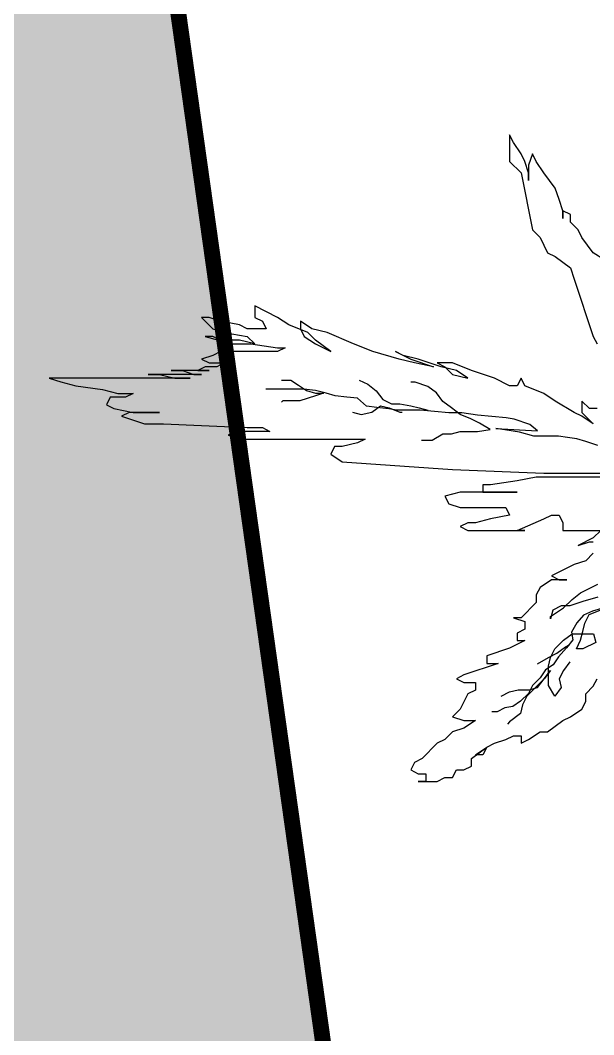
# Model space of a CAD drawing. Extents: x 350769 to 354978, y 6304672 to 6307963.
# Drawn here: x 352716.491 to 352717.934, y 6306061.125 to 6306063.677 of the extents above; entities that cross this region are included whole.
import ezdxf

# ---------------------------------------------------------------- set-up
doc = ezdxf.new("R2010")
doc.units = 0
for name, pattern in [('CONTINUOS', [0]), ('DASHED', [19.05, 12.7, -6.35]), ('HIDDEN', [9.525, 6.35, -3.175])]:
    doc.linetypes.add(name, pattern=pattern)
doc.layers.get('0').update_dxf_attribs({"linetype": 'CONTINUOUS'})
doc.layers.add('0_ASD_TOPOGRAFIA_ELEMENTOS', color=7, linetype='CONTINUOS', lineweight=5, true_color=0xbdbdbd)
for name, color, linetype in [('2-ACHURADO PAVIMENTO HORMIGON 3', 8, 'CONTINUOUS'), ('LE_proyección abajo', 4, 'HIDDEN'), ('Lot_ET1_ 8-DEM EXT DEMARCACION CICLOVIA', 210, 'CONTINUOUS'), ('Z-PALM', 253, 'CONTINUOUS')]:
    doc.layers.add(name, color=color, linetype=linetype)

# ---------------------------------------------------------------- blocks, each defined once
blk = doc.blocks.new('A$C66036E5C')
at = {"layer": 'LE_proyección abajo', "color": 210, "linetype": 'DASHED', "ltscale": 20}
blk.add_arc((482.7584, 724.5895), 31.9084, 209.6641, 163.52048, dxfattribs=at)
blk = doc.blocks.new('PALM')
at = {"layer": 'Z-PALM', "color": 9, "true_color": 0xbdbdbd}
for p, q in [((-1.2753, 2.3462), (-1.2992, 2.394)), ((-1.2992, 2.394), (-1.2992, 2.2266)), ((-1.2275, 2.2744), (-1.2753, 2.3462)), ((-1.2035, 2.2266), (-1.2275, 2.2744)), ((-1.1557, 2.2744), (-1.1796, 2.2027)), ((-1.1317, 2.2266), (-1.1557, 2.2744)), ((-1.2992, 2.2266), (-1.2275, 2.1548)), ((-1.1796, 2.1548), (-1.2035, 2.2266)), ((-1.1796, 2.2027), (-1.1796, 2.107)), ((-1.0839, 2.1548), (-1.1317, 2.2266)), ((-1.2275, 2.1548), (-1.1557, 1.7961)), ((-1.1796, 2.107), (-1.1796, 2.1548)), ((-1.0121, 2.0592), (-1.0839, 2.1548)), ((-0.9882, 1.9874), (-1.0121, 2.0592)), ((-0.9642, 1.9157), (-0.9882, 1.9874)), ((-0.9164, 1.8918), (-0.9642, 1.9157)), ((-0.9642, 1.9157), (-0.9642, 1.8678)), ((-0.9642, 1.8678), (-0.9642, 1.9157)), ((-0.9164, 1.8439), (-0.9164, 1.8918)), ((-1.1557, 1.7961), (-1.1078, 1.7483)), ((-0.8685, 1.7961), (-0.9164, 1.8439)), ((-0.8446, 1.7483), (-0.8685, 1.7961)), ((-1.1078, 1.7483), (-1.06, 1.6526)), ((-0.7728, 1.6526), (-0.8446, 1.7483)), ((-1.06, 1.6526), (-1.0121, 1.6287)), ((-1.0121, 1.6287), (-0.9164, 1.5569)), ((-0.701, 1.6048), (-0.7728, 1.6526)), ((-0.9164, 1.5569), (-0.8925, 1.4852)), ((-0.8925, 1.4852), (-0.7728, 1.1264)), ((-2.7588, 1.246), (-2.9024, 1.3178)), ((-2.9024, 1.3178), (-2.9024, 1.246)), ((-3.1895, 1.246), (-3.2374, 1.246)), ((-3.2374, 1.246), (-3.1656, 1.1743)), ((-3.1178, 1.2221), (-3.1895, 1.246)), ((-2.9981, 1.1982), (-3.1178, 1.2221)), ((-2.9024, 1.246), (-2.8545, 1.2221)), ((-2.8545, 1.2221), (-2.8306, 1.1743)), ((-2.6871, 1.1982), (-2.7588, 1.246)), ((-2.5435, 1.1743), (-2.6153, 1.2221)), ((-2.6153, 1.2221), (-2.6153, 1.1743)), ((-3.1656, 1.1743), (-3.0938, 1.1504)), ((-3.0938, 1.1504), (-2.9503, 1.1264)), ((-2.9503, 1.1743), (-2.9981, 1.1982)), ((-2.8306, 1.1743), (-2.9503, 1.1743)), ((-2.5674, 1.1504), (-2.6871, 1.1982)), ((-2.6153, 1.1743), (-2.5913, 1.1264)), ((-2.5196, 1.1025), (-2.5674, 1.1504)), ((-2.4478, 1.1504), (-2.5435, 1.1743)), ((-2.2803, 1.0786), (-2.4478, 1.1504)), ((-3.1656, 1.1264), (-3.2135, 1.1264)), ((-3.2135, 1.1264), (-3.046, 1.0786)), ((-3.1178, 1.1025), (-3.1656, 1.1264)), ((-2.9981, 1.1025), (-3.1178, 1.1025)), ((-2.9024, 1.0786), (-2.9981, 1.1025)), ((-2.9503, 1.1264), (-2.9024, 1.0786)), ((-2.5913, 1.1264), (-2.5196, 1.0786)), ((-2.4238, 1.0308), (-2.5196, 1.1025)), ((-0.7728, 1.1264), (-0.7489, 1.0786)), ((-3.1178, 1.0308), (-3.1656, 1.0069)), ((-2.7588, 1.0308), (-3.1178, 1.0308)), ((-3.046, 1.0786), (-2.9263, 1.0786)), ((-2.9263, 1.0786), (-2.7588, 1.0547)), ((-2.7588, 1.0547), (-2.711, 1.0547)), ((-2.711, 1.0547), (-2.7588, 1.0308)), ((-2.5196, 1.0786), (-2.4238, 1.0308)), ((-2.1606, 1.0308), (-2.2803, 1.0786)), ((-1.9931, 0.983), (-2.1606, 1.0308)), ((-1.9692, 1.0069), (-2.0171, 1.0308)), ((-2.0171, 1.0308), (-1.9214, 0.983)), ((-3.1656, 1.0069), (-3.2374, 0.983)), ((-3.2374, 0.983), (-3.1895, 0.959)), ((-3.1895, 0.959), (-3.0938, 0.959)), ((-3.0938, 0.959), (-3.1417, 0.9351)), ((-1.8974, 0.959), (-1.9931, 0.983)), ((-1.8735, 0.983), (-1.9692, 1.0069)), ((-1.9214, 0.983), (-1.7778, 0.9351)), ((-1.7778, 0.9351), (-1.8974, 0.959)), ((-1.7299, 0.9351), (-1.8735, 0.983)), ((-1.6582, 0.959), (-1.7539, 0.959)), ((-1.7539, 0.959), (-1.706, 0.9351)), ((-1.5385, 0.9112), (-1.6582, 0.959)), ((-3.1895, 0.9112), (-3.4288, 0.9112)), ((-3.4288, 0.9112), (-3.357, 0.9112)), ((-3.357, 0.9112), (-3.2852, 0.8873)), ((-3.2135, 0.9351), (-3.2613, 0.9112)), ((-3.2613, 0.9112), (-3.1895, 0.9112)), ((-3.1417, 0.9351), (-3.2135, 0.9351)), ((-1.6342, 0.9112), (-1.7299, 0.9351)), ((-1.706, 0.9351), (-1.6582, 0.8873)), ((-1.5624, 0.8634), (-1.6342, 0.9112)), ((-1.3949, 0.8634), (-1.5385, 0.9112)), ((-3.3092, 0.8634), (-4.1945, 0.8634)), ((-4.1945, 0.8634), (-4.1227, 0.8395)), ((-4.1227, 0.8395), (-4.027, 0.8155)), ((-3.2374, 0.8873), (-3.5724, 0.8873)), ((-3.5724, 0.8873), (-3.5006, 0.8873)), ((-3.5006, 0.8873), (-3.4049, 0.8634)), ((-3.4049, 0.8634), (-3.3092, 0.8634)), ((-3.2852, 0.8873), (-3.2374, 0.8873)), ((-2.7331, 0.8517), (-2.6756, 0.8517)), ((-2.6756, 0.8517), (-2.6263, 0.8189)), ((-2.246, 0.852), (-2.1919, 0.8249)), ((-1.8943, 0.8385), (-1.9213, 0.8385)), ((-1.8131, 0.8114), (-1.8943, 0.8385)), ((-1.6582, 0.8873), (-1.5624, 0.8634)), ((-1.2992, 0.8155), (-1.3949, 0.8634)), ((-1.2275, 0.8634), (-1.2514, 0.8155)), ((-1.2035, 0.8155), (-1.2275, 0.8634)), ((-4.027, 0.8155), (-3.8595, 0.7916)), ((-3.8595, 0.7916), (-3.7638, 0.7677)), ((-3.7638, 0.7677), (-3.6681, 0.7677)), ((-3.6681, 0.7677), (-3.7159, 0.7438)), ((-2.5935, 0.7943), (-2.8317, 0.7943)), ((-2.6263, 0.8189), (-2.5771, 0.7861)), ((-2.5196, 0.7861), (-2.5935, 0.7943)), ((-2.5771, 0.7861), (-2.5196, 0.7696)), ((-2.4538, 0.7696), (-2.5196, 0.7861)), ((-2.5196, 0.7696), (-2.4703, 0.7696)), ((-2.4703, 0.7696), (-2.5196, 0.7532)), ((-2.3963, 0.7532), (-2.4538, 0.7696)), ((-2.1919, 0.8249), (-2.1378, 0.7844)), ((-2.1378, 0.7844), (-2.0972, 0.7303)), ((-1.759, 0.7708), (-1.8131, 0.8114)), ((-1.7184, 0.7167), (-1.759, 0.7708)), ((-1.2514, 0.8155), (-1.2992, 0.8155)), ((-1.0839, 0.7677), (-1.2035, 0.8155)), ((-1.0121, 0.7199), (-1.0839, 0.7677)), ((-3.8117, 0.7438), (-3.8356, 0.696)), ((-3.7159, 0.7438), (-3.8117, 0.7438)), ((-2.7249, 0.7204), (-2.7331, 0.7122)), ((-2.6181, 0.7204), (-2.7249, 0.7204)), ((-2.5196, 0.7532), (-2.6181, 0.7204)), ((-2.3224, 0.745), (-2.3963, 0.7532)), ((-2.2567, 0.7368), (-2.3224, 0.745)), ((-2.1992, 0.6875), (-2.2567, 0.7368)), ((-2.0972, 0.7303), (-2.0431, 0.7032)), ((-2.0431, 0.7032), (-1.989, 0.7032)), ((-1.989, 0.7032), (-1.9213, 0.6897)), ((-1.6642, 0.6762), (-1.7184, 0.7167)), ((-0.8925, 0.6481), (-1.0121, 0.7199)), ((-0.7967, 0.672), (-0.8446, 0.7199)), ((-0.8446, 0.7199), (-0.8446, 0.6481)), ((-3.8356, 0.696), (-3.7877, 0.672)), ((-3.7877, 0.672), (-3.6681, 0.6481)), ((-3.692, 0.6481), (-3.7399, 0.6242)), ((-3.5006, 0.6481), (-3.692, 0.6481)), ((-3.6681, 0.6481), (-3.5006, 0.6481)), ((-2.2866, 0.6491), (-2.2325, 0.6356)), ((-2.2325, 0.6356), (-2.1649, 0.6491)), ((-2.1335, 0.6793), (-2.1992, 0.6875)), ((-2.1649, 0.6491), (-2.1107, 0.6897)), ((-2.0595, 0.6711), (-2.1335, 0.6793)), ((-2.1107, 0.6897), (-2.0566, 0.6762)), ((-2.0102, 0.6629), (-2.0595, 0.6711)), ((-2.0566, 0.6762), (-1.989, 0.6491)), ((-1.8624, 0.6629), (-2.0102, 0.6629)), ((-1.989, 0.6491), (-1.9754, 0.6491)), ((-1.9213, 0.6897), (-1.8672, 0.6762)), ((-1.8672, 0.6762), (-1.8131, 0.6627)), ((-1.6816, 0.6465), (-1.8624, 0.6629)), ((-1.5995, 0.6465), (-1.6816, 0.6465)), ((-1.6101, 0.6356), (-1.6642, 0.6762)), ((-1.5009, 0.6301), (-1.5995, 0.6465)), ((-0.8446, 0.6242), (-0.8925, 0.6481)), ((-0.8446, 0.6481), (-0.7728, 0.5764)), ((-0.7489, 0.672), (-0.7967, 0.672)), ((-3.7399, 0.6242), (-3.5963, 0.5764)), ((-3.5963, 0.5764), (-3.4767, 0.5764)), ((-3.4767, 0.5764), (-2.9503, 0.5525)), ((-1.5425, 0.6086), (-1.6101, 0.6356)), ((-1.4883, 0.5815), (-1.5425, 0.6086)), ((-1.3202, 0.6136), (-1.5009, 0.6301)), ((-1.4207, 0.5409), (-1.4883, 0.5815)), ((-1.2709, 0.6054), (-1.3202, 0.6136)), ((-1.1723, 0.5726), (-1.2709, 0.6054)), ((-0.7728, 0.5764), (-0.8446, 0.6242)), ((-3.022, 0.5286), (-3.0699, 0.5046)), ((-2.8067, 0.5286), (-3.022, 0.5286)), ((-2.9503, 0.5525), (-2.8545, 0.5525)), ((-2.8545, 0.5525), (-2.8067, 0.5286)), ((-1.786, 0.4733), (-1.7184, 0.5139)), ((-1.7184, 0.5139), (-1.6642, 0.5139)), ((-1.6642, 0.5139), (-1.6101, 0.5274)), ((-1.6101, 0.5274), (-1.5019, 0.5274)), ((-1.5019, 0.5274), (-1.4207, 0.5409)), ((-1.3284, 0.5397), (-1.3859, 0.5479)), ((-1.3859, 0.5479), (-1.123, 0.5315)), ((-1.238, 0.5233), (-1.3284, 0.5397)), ((-1.1477, 0.4987), (-1.238, 0.5233)), ((-1.123, 0.5315), (-1.1723, 0.5726)), ((-3.0699, 0.5046), (-2.9742, 0.4807)), ((-2.9742, 0.4807), (-2.2085, 0.4807)), ((-2.2563, 0.4568), (-2.3521, 0.4329)), ((-2.2085, 0.4807), (-2.2563, 0.4568)), ((-1.8537, 0.4733), (-1.786, 0.4733)), ((-0.9916, 0.4987), (-1.1477, 0.4987)), ((-0.9341, 0.4905), (-0.9916, 0.4987)), ((-0.8766, 0.4823), (-0.9341, 0.4905)), ((-0.8191, 0.4658), (-0.8766, 0.4823)), ((-0.7451, 0.4412), (-0.8191, 0.4658)), ((-2.3999, 0.4329), (-2.4238, 0.3851)), ((-2.4238, 0.3851), (-2.3521, 0.3372)), ((-2.3521, 0.4329), (-2.3999, 0.4329)), ((-2.3521, 0.3372), (-1.6582, 0.2894)), ((-1.6582, 0.2894), (-1.0839, 0.2655)), ((-1.0839, 0.2655), (-0.39, 0.2655)), ((-1.4189, 0.1937), (-1.4667, 0.1937)), ((-1.4667, 0.1937), (-1.4667, 0.1459)), ((-1.2514, 0.2176), (-1.4189, 0.1937)), ((-1.1317, 0.2416), (-1.2514, 0.2176)), ((-0.4857, 0.2416), (-1.1317, 0.2416)), ((-1.6103, 0.1459), (-1.706, 0.122)), ((-1.2514, 0.1459), (-1.6103, 0.1459)), ((-1.4667, 0.1459), (-1.2514, 0.1459)), ((-1.706, 0.122), (-1.6821, 0.0742)), ((-1.6821, 0.0742), (-1.6103, 0.0502)), ((-1.6103, 0.0502), (-1.3232, 0.0502)), ((-1.2992, 0.0024), (-1.4189, -0.0215)), ((-1.3232, 0.0502), (-1.2992, 0.0024)), ((-1.0839, -0.0215), (-1.036, 0.0024)), ((-1.036, 0.0024), (-0.9882, 0.0024)), ((-0.9882, 0.0024), (-0.9642, -0.0454)), ((-1.5624, -0.0454), (-1.6103, -0.0693)), ((-1.5146, -0.0454), (-1.5624, -0.0454)), ((-1.4189, -0.0215), (-1.5146, -0.0454)), ((-1.2514, -0.0933), (-1.0839, -0.0215)), ((-0.9642, -0.0454), (-0.9642, -0.0933)), ((-1.6103, -0.0693), (-1.5624, -0.0933)), ((-1.5624, -0.0933), (-1.2035, -0.0933)), ((-1.2035, -0.0933), (-1.2514, -0.0933)), ((-0.9642, -0.0933), (-0.725, -0.0933)), ((-0.725, -0.0933), (-0.7728, -0.1411)), ((-0.7728, -0.1411), (-0.8685, -0.1889)), ((-0.8685, -0.1889), (-0.7967, -0.165)), ((-0.7967, -0.165), (-0.7728, -0.165)), ((-0.7728, -0.2368), (-0.8207, -0.2846)), ((-0.8925, -0.3085), (-1.036, -0.3802)), ((-0.8207, -0.2846), (-0.8925, -0.3085)), ((-1.036, -0.3802), (-0.9882, -0.4042)), ((-1.036, -0.4042), (-1.1078, -0.452)), ((-0.9403, -0.4042), (-1.036, -0.4042)), ((-0.9882, -0.4042), (-0.9403, -0.4042)), ((-0.8524, -0.4868), (-0.7442, -0.4328)), ((-1.1078, -0.452), (-1.1317, -0.4998)), ((-1.1317, -0.4998), (-1.1317, -0.5477)), ((-0.9065, -0.5274), (-0.8524, -0.4868)), ((-1.1317, -0.5477), (-1.2275, -0.6433)), ((-0.9742, -0.568), (-1.0283, -0.595)), ((-0.9201, -0.568), (-0.9742, -0.568)), ((-0.9607, -0.5815), (-0.9065, -0.5274)), ((-0.8389, -0.5409), (-0.9201, -0.568)), ((-0.7442, -0.5139), (-0.8389, -0.5409)), ((-1.0418, -0.6356), (-0.9607, -0.5815)), ((-1.0283, -0.595), (-1.0418, -0.6491)), ((-1.0418, -0.6491), (-1.0418, -0.6356)), ((-0.8355, -0.6262), (-0.8766, -0.6755)), ((-0.778, -0.6016), (-0.8355, -0.6262)), ((-0.8254, -0.6762), (-0.7983, -0.6221)), ((-0.7983, -0.6221), (-0.7306, -0.595)), ((-0.7205, -0.5851), (-0.778, -0.6016)), ((-1.2275, -0.6433), (-1.2753, -0.6433)), ((-1.2753, -0.6433), (-1.2035, -0.6672)), ((-1.2035, -0.6672), (-1.2035, -0.7151)), ((-0.8766, -0.6755), (-0.9094, -0.7329)), ((-0.8389, -0.7303), (-0.8254, -0.6762)), ((-1.2035, -0.7151), (-1.2514, -0.739)), ((-1.2514, -0.739), (-1.2514, -0.7868)), ((-0.9607, -0.7844), (-0.9065, -0.7438)), ((-0.9094, -0.7329), (-0.9012, -0.7822)), ((-0.9065, -0.7438), (-0.7712, -0.7438)), ((-0.8524, -0.7844), (-0.8389, -0.7303)), ((-0.7712, -0.7438), (-0.7577, -0.7979)), ((-1.2035, -0.7868), (-1.2992, -0.8346)), ((-1.2514, -0.7868), (-1.2035, -0.7868)), ((-1.0148, -0.8385), (-0.9607, -0.7844)), ((-1.0012, -0.8655), (-0.9471, -0.8249)), ((-0.9471, -0.8249), (-0.9201, -0.8114)), ((-0.9012, -0.7822), (-0.9423, -0.8315)), ((-0.8795, -0.8385), (-0.8524, -0.7844)), ((-0.7577, -0.7979), (-0.8389, -0.8385)), ((-1.2992, -0.8346), (-1.4428, -0.8825)), ((-1.4428, -0.8825), (-1.4428, -0.9303)), ((-1.123, -0.9331), (-1.0554, -0.8926)), ((-1.0554, -0.8926), (-1.0012, -0.8655)), ((-1.0554, -0.9466), (-1.0418, -0.8926)), ((-1.0418, -0.8926), (-1.0148, -0.8385)), ((-0.9916, -0.8889), (-1.0244, -0.9382)), ((-0.9423, -0.8315), (-0.9916, -0.8889)), ((-0.8389, -0.8385), (-0.8795, -0.8385)), ((-1.371, -0.9303), (-1.5864, -1.0021)), ((-1.4428, -0.9303), (-1.371, -0.9303)), ((-1.0244, -0.9382), (-1.0737, -0.971)), ((-1.0554, -1.0684), (-1.0554, -0.9466)), ((-0.9201, -0.9196), (-0.9607, -0.9737)), ((-1.5864, -1.0021), (-1.6342, -1.026)), ((-1.1066, -1.0203), (-1.1559, -1.0696)), ((-1.0737, -0.971), (-1.1066, -1.0203)), ((-1.0824, -1.0278), (-1.0418, -0.9737)), ((-1.0418, -0.9737), (-1.0824, -1.0278)), ((-0.9607, -0.9737), (-0.9877, -1.0278)), ((-1.6342, -1.026), (-1.5864, -1.0499)), ((-1.5864, -1.0499), (-1.5146, -1.0499)), ((-1.5146, -1.0499), (-1.5146, -1.0977)), ((-1.0824, -1.0278), (-1.1907, -1.136)), ((-1.1559, -1.0696), (-1.1805, -1.1188)), ((-1.1771, -1.0954), (-1.123, -1.0819)), ((-1.123, -1.0819), (-1.0824, -1.0278)), ((-1.0148, -1.136), (-1.0554, -1.0684)), ((-0.9742, -1.0819), (-1.0148, -1.136)), ((-0.9877, -1.0278), (-0.9742, -1.0819)), ((-0.8207, -1.1216), (-0.7728, -1.0738)), ((-0.7728, -1.0738), (-0.7489, -1.026)), ((-1.5624, -1.1216), (-1.6103, -1.2173)), ((-1.5146, -1.0977), (-1.5624, -1.1216)), ((-1.353, -1.136), (-1.2989, -1.1089)), ((-1.2989, -1.1089), (-1.2448, -1.0954)), ((-1.2448, -1.0954), (-1.1771, -1.0954)), ((-1.1805, -1.1188), (-1.2298, -1.1681)), ((-1.1907, -1.136), (-1.2177, -1.1901)), ((-0.8207, -1.1695), (-0.8207, -1.1216)), ((-1.3284, -1.2092), (-1.3777, -1.2338)), ((-1.2791, -1.2009), (-1.3284, -1.2092)), ((-1.2298, -1.1681), (-1.2791, -1.2009)), ((-1.2177, -1.1901), (-1.2313, -1.2442)), ((-0.8446, -1.2173), (-0.8207, -1.1695)), ((-1.6103, -1.2173), (-1.6582, -1.2651)), ((-1.6582, -1.2651), (-1.5864, -1.289)), ((-1.3777, -1.2338), (-1.4105, -1.2338)), ((-1.2313, -1.2442), (-1.2989, -1.2983)), ((-0.9642, -1.289), (-0.9164, -1.2651)), ((-0.9164, -1.2651), (-0.8446, -1.2173)), ((-1.5864, -1.3369), (-1.6582, -1.3608)), ((-1.5864, -1.289), (-1.5146, -1.289)), ((-1.5146, -1.289), (-1.5864, -1.3369)), ((-1.2989, -1.2983), (-1.3124, -1.3118)), ((-1.06, -1.3608), (-0.9642, -1.289)), ((-1.6582, -1.3608), (-1.706, -1.4086)), ((-1.3232, -1.4086), (-1.2753, -1.3847)), ((-1.2753, -1.3847), (-1.2275, -1.3847)), ((-1.2275, -1.3847), (-1.2275, -1.4325)), ((-1.1796, -1.4086), (-1.1078, -1.3608)), ((-1.1078, -1.3608), (-1.06, -1.3608)), ((-1.7539, -1.4325), (-1.8496, -1.5282)), ((-1.706, -1.4086), (-1.7539, -1.4325)), ((-1.5385, -1.5282), (-1.4428, -1.4565)), ((-1.5146, -1.5043), (-1.4428, -1.4565)), ((-1.4428, -1.4565), (-1.4667, -1.5043)), ((-1.4428, -1.4565), (-1.3949, -1.4325)), ((-1.3949, -1.4325), (-1.3232, -1.4086)), ((-1.2275, -1.4325), (-1.1796, -1.4086)), ((-1.8496, -1.5282), (-1.8974, -1.5521)), ((-1.5385, -1.576), (-1.5385, -1.5282)), ((-1.4667, -1.5043), (-1.5146, -1.5043)), ((-1.8974, -1.5521), (-1.9214, -1.6)), ((-1.5864, -1.6), (-1.5385, -1.576)), ((-1.9214, -1.6), (-1.8735, -1.6239)), ((-1.8735, -1.6239), (-1.8256, -1.6239)), ((-1.8256, -1.6239), (-1.8256, -1.6717)), ((-1.7539, -1.6717), (-1.706, -1.6478)), ((-1.706, -1.6478), (-1.6582, -1.6478)), ((-1.6582, -1.6478), (-1.6342, -1.6)), ((-1.6342, -1.6), (-1.5864, -1.6)), ((-1.8256, -1.6717), (-1.8735, -1.6717)), ((-1.8735, -1.6717), (-1.7539, -1.6717))]:
    blk.add_line(p, q, dxfattribs=at)
blk = doc.blocks.new('TOPOGRAFIA')
at = {"layer": 'Z-PALM', "color": 9, "lineweight": 0, "true_color": 0xbdbdbd, "xscale": 0.4, "yscale": 0.4, "zscale": 0.4}
blk.add_blockref('PALM', (390718.242, 6303062.431), dxfattribs=at)

msp = doc.modelspace()

# ---------------------------------------------------------------- hatches: boundary and pattern name
at = {"layer": '2-ACHURADO PAVIMENTO HORMIGON 3'}
h = msp.add_hatch(dxfattribs=at)
h.set_pattern_fill('ANSI31', color=256, scale=0.2)
h.set_pattern_definition([(45, (-167.09345, -618.2675), (-0.449012806053, 0.449012806053), [])])
edge = h.paths.add_edge_path()
edge.add_arc((352725.8015, 6306039.4602), 31.9084, 112.89896, 124.76602)
edge.add_line((352707.6065, 6306065.6726), (352708.5709, 6306058.9335))
edge.add_line((352708.5709, 6306058.9335), (352709.5614, 6306059.0708))
edge.add_line((352709.5614, 6306059.0708), (352710.1109, 6306055.1056))
edge.add_line((352710.1109, 6306055.1056), (352710.6368, 6306051.1328))
edge.add_line((352710.6368, 6306051.1328), (352711.129, 6306047.1542))
edge.add_line((352711.129, 6306047.1542), (352711.5883, 6306043.173))
edge.add_line((352711.5883, 6306043.173), (352712.0293, 6306039.1934))
edge.add_line((352712.0293, 6306039.1934), (352712.4698, 6306035.2183))
edge.add_line((352712.4698, 6306035.2183), (352712.9276, 6306031.2497))
edge.add_line((352712.9276, 6306031.2497), (352713.4178, 6306027.2877))
edge.add_line((352713.4178, 6306027.2877), (352713.9418, 6306023.3295))
edge.add_line((352713.9418, 6306023.3295), (352714.4903, 6306019.3714))
edge.add_line((352714.4903, 6306019.3714), (352715.9331, 6306009.1162))
edge.add_arc((352725.8015, 6306039.4602), 31.9084, 251.98465, 263.11785)
edge.add_line((352721.978, 6306007.7817), (352713.3857, 6306068.854))
at = {"layer": 'Lot_ET1_ 8-DEM EXT DEMARCACION CICLOVIA'}
h = msp.add_hatch(dxfattribs=at)
h.set_pattern_fill('SWAMP', color=210, scale=0.03, style=0)
edge = h.paths.add_edge_path()
edge.add_arc((352725.8015, 6306039.4602), 31.9084, 107.84211, 112.89896)
edge.add_line((352713.3857, 6306068.854), (352721.978, 6306007.7817))
edge.add_arc((352725.8015, 6306039.4602), 31.9084, 263.11785, 264.96826)
edge.add_line((352723.0029, 6306007.6748), (352721.1129, 6306021.1082))
edge.add_arc((352935.9967, 6306051.3403), 217, 182.896599, 188.008405, ccw=False)
edge.add_arc((352496.5588, 6306029.1055), 223, 2.896599, 8.008405)
edge.add_line((352717.3841, 6306060.1735), (352716.0249, 6306069.834))

# ---------------------------------------------------------------- linework, layer by layer
at = {"layer": 'Lot_ET1_ 8-DEM EXT DEMARCACION CICLOVIA', "color": 210, "const_width": 0.04}
msp.add_lwpolyline([(352716.0249, 6306069.834), (352717.3841, 6306060.1735, -0.013255), (352718.7201, 6306048.4279)], format="xyb", dxfattribs=at)

# ---------------------------------------------------------------- block references
msp.add_blockref('A$C66036E5C', (352243.043, 6305314.8707))

# ---------------------------------------------------------------- next in the draw order: block references
at = {"layer": '0_ASD_TOPOGRAFIA_ELEMENTOS', "color": 30, "true_color": 0xf26507}
msp.add_blockref('TOPOGRAFIA', (-38000, 3000), dxfattribs=at)

doc.saveas('drawing.dxf')
